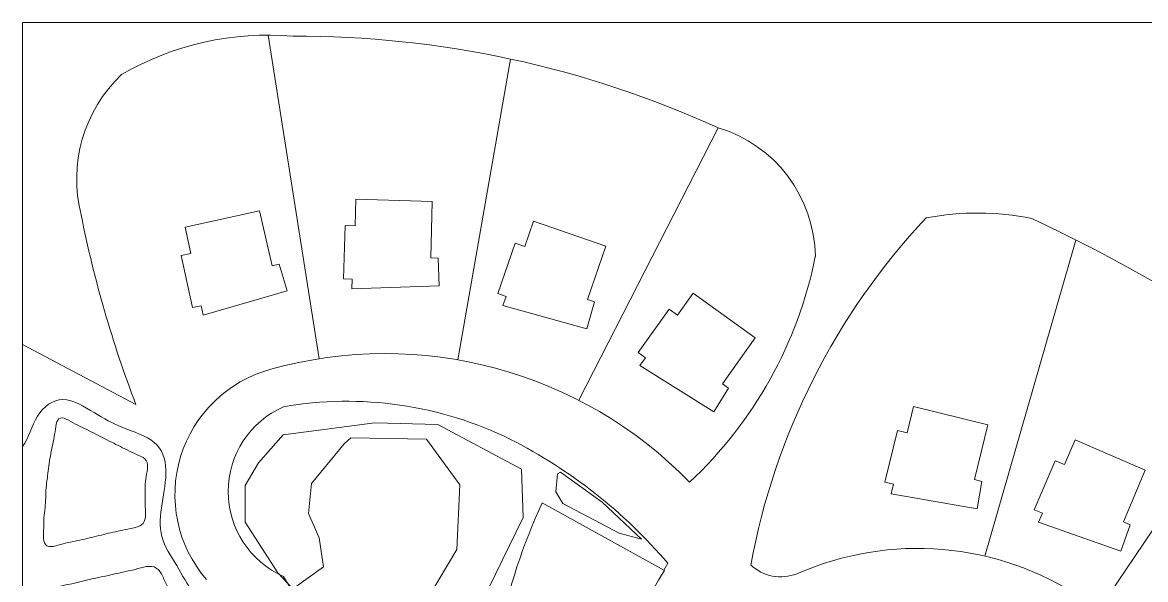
# Model space of a CAD drawing. Header units: inches. Extents: x 36 to 189, y -75 to 56.
# Drawn here: x 91.25 to 111.39, y 45.91 to 55.9 of the extents above; entities that cross this region are included whole.
import ezdxf

# ---------------------------------------------------------------- set-up
doc = ezdxf.new("R2010")
doc.units = ezdxf.units.IN
for name, color, linetype, lineweight in [('01_ORIGINAL_CAD', 7, 'Continuous', 20), ('02_APPROVED_PDF_OUTLINES', 7, 'Continuous', 15), ('10_EXTENSION_MASSES', 7, 'Continuous', 15), ('15_NEIGHBOURHOOD_CIRCULATION', 7, 'Continuous', 13)]:
    doc.layers.add(name, color=color, linetype=linetype, lineweight=lineweight)

# ---------------------------------------------------------------- blocks, each defined once
blk = doc.blocks.new('OPTION_02_TURTLE')
at = {"layer": '01_ORIGINAL_CAD'}
for p, q in [((36.248, 17.906), (36.248, 55.9)), ((36.248, 55.9), (71.442, 55.9))]:
    blk.add_line(p, q, dxfattribs=at)
for points in [[(40.658, 55.675), (41.569, 49.871)], [(45, 55.245), (44.06, 49.85)], [(48.726, 54.013), (46.225, 49.126)], [(55.143, 52), (53.51, 46.333)], [(38.284, 49.049), (36.248, 50.129)], [(55.552, 45.371), (58.647, 49.945)]]:
    blk.add_lwpolyline(points, dxfattribs=at)
for points in [[(43.572, 51.68), (43.598, 52.69), (42.23, 52.734), (42.214, 52.252), (42.035, 52.258), (42.004, 51.303), (42.163, 51.298), (42.158, 51.123), (43.721, 51.177), (43.704, 51.675)], [(40.725, 51.537), (40.502, 52.523), (39.164, 52.23), (39.268, 51.758), (39.093, 51.72), (39.298, 50.787), (39.453, 50.821), (39.491, 50.65), (40.993, 51.087), (40.853, 51.565)], [(46.381, 50.933), (46.709, 51.889), (45.415, 52.34), (45.257, 51.885), (45.088, 51.944), (44.773, 51.041), (44.923, 50.989), (44.866, 50.824), (46.374, 50.409), (46.506, 50.889)], [(48.804, 49.422), (49.389, 50.246), (48.277, 51.045), (47.995, 50.654), (47.85, 50.758), (47.292, 49.982), (47.421, 49.889), (47.319, 49.747), (48.648, 48.921), (48.911, 49.345)], [(53.327, 47.704), (53.561, 48.687), (52.231, 49.012), (52.116, 48.544), (51.942, 48.586), (51.715, 47.658), (51.87, 47.62), (51.829, 47.45), (53.37, 47.181), (53.455, 47.672)], [(55.995, 46.944), (56.387, 47.876), (55.128, 48.415), (54.938, 47.972), (54.774, 48.042), (54.397, 47.164), (54.544, 47.101), (54.475, 46.94), (55.951, 46.422), (56.116, 46.892)]]:
    blk.add_lwpolyline(points, close=True, dxfattribs=at)
for points in [[(44.283, 37.084, 0.090917), (40.931, 45.968, -0.652582), (40.931, 49.011, -0.158741), (45.004, 48.425, -0.098355), (47.824, 46.203), (47.755, 46.078)], [(47.087, 44.63, -0.062406), (47.763, 46.073), (45.572, 47.29, 0.058367), (44.801, 44.944, 0.058367)], [(50.14, 46.014, -0.546754), (57.65, 41.045, 0.171391), (58.184, 40.351, 0.171391)]]:
    blk.add_lwpolyline(points, format="xyb", dxfattribs=at)
for centre, radius, start, end in [((40.658, 50.423), 5.252, 85.2142, 120.0956), ((41.139, 37.317), 18.339, 65.5622, 90.1344), ((39.813, 53.089), 2.593, 133.6015, 194.2753), ((48.026, 51.672), 2.444, 0.7167, 73.3418), ((57.911, 56.571), 21.019, 191.3089, 200.9684), ((61.436, 43.951), 12.326, 136.7478, 169.6154), ((53.373, 47.535), 4.948, 78.6004, 100.6499), ((40.939, 23.771), 31.601, 47.0054, 64.8874), ((43.034, 53.196), 7.583, 313.0815, 348.6437), ((42.751, 42.34), 7.624, 44.2289, 105.6047), ((41.312, 47.434), 2.33, 105.2161, 220.7715), ((49.852, 46.755), 0.794, 227.0981, 291.2465)]:
    blk.add_arc(centre, radius, start, end, dxfattribs=at)
at = {"layer": '02_APPROVED_PDF_OUTLINES'}
for points in [[(42.567, 48.72), (43.696, 48.695), (45.202, 47.89), (45.23, 47.026), (44.366, 45.263), (44.273, 45.236), (43.537, 45.611), (44.04, 46.452), (44.091, 47.609), (43.496, 48.428), (42.137, 48.455), (42.02, 48.343), (41.433, 47.637), (41.381, 47.094), (41.568, 46.662), (41.648, 46.137), (41.1, 45.743), (40.829, 46.03), (40.243, 46.942), (40.242, 47.6), (40.48, 48.003), (40.922, 48.505)], [(45.901, 47.837), (46.645, 47.301), (47.354, 46.634), (46.951, 46.741), (45.941, 47.277), (45.817, 47.483), (45.843, 47.81)]]:
    blk.add_lwpolyline(points, close=True, dxfattribs=at)
at = {"layer": '10_EXTENSION_MASSES'}
for points in [[(36.686, 46.516), (36.648, 46.538), (36.632, 46.59), (36.627, 46.649), (36.621, 46.709), (36.627, 46.775), (36.629, 46.838), (36.631, 46.901), (36.63, 46.961), (36.634, 47.02), (36.638, 47.079), (36.646, 47.137), (36.653, 47.196), (36.659, 47.255), (36.664, 47.314), (36.666, 47.374), (36.668, 47.434), (36.668, 47.495), (36.672, 47.554), (36.676, 47.614), (36.686, 47.672), (36.694, 47.73), (36.702, 47.789), (36.709, 47.848), (36.717, 47.906), (36.724, 47.965), (36.732, 48.024), (36.741, 48.082), (36.75, 48.14), (36.761, 48.198), (36.772, 48.255), (36.784, 48.312), (36.797, 48.369), (36.808, 48.426), (36.82, 48.484), (36.83, 48.543), (36.839, 48.606), (36.848, 48.668), (36.857, 48.733), (36.881, 48.771), (36.906, 48.808), (36.946, 48.818), (36.996, 48.804), (37.045, 48.791), (37.103, 48.755), (37.159, 48.724), (37.215, 48.692), (37.269, 48.665), (37.323, 48.639), (37.376, 48.612), (37.429, 48.587), (37.482, 48.56), (37.535, 48.533), (37.589, 48.506), (37.642, 48.478), (37.696, 48.451), (37.749, 48.423), (37.803, 48.396), (37.857, 48.369), (37.911, 48.343), (37.964, 48.316), (38.017, 48.289), (38.07, 48.262), (38.124, 48.235), (38.178, 48.209), (38.234, 48.182), (38.291, 48.157), (38.348, 48.133), (38.406, 48.109), (38.443, 48.074), (38.479, 48.038), (38.494, 47.991), (38.493, 47.936), (38.492, 47.881), (38.476, 47.819), (38.466, 47.759), (38.455, 47.698), (38.449, 47.639), (38.447, 47.579), (38.445, 47.52), (38.446, 47.459), (38.447, 47.399), (38.448, 47.339), (38.447, 47.279), (38.45, 47.216), (38.453, 47.154), (38.459, 47.089), (38.452, 47.031), (38.444, 46.974), (38.424, 46.924), (38.384, 46.893), (38.344, 46.861), (38.283, 46.848), (38.224, 46.836), (38.164, 46.823), (38.105, 46.811), (38.048, 46.798), (37.99, 46.786), (37.933, 46.773), (37.877, 46.761), (37.82, 46.748), (37.763, 46.735), (37.706, 46.721), (37.649, 46.707), (37.592, 46.692), (37.535, 46.678), (37.478, 46.664), (37.421, 46.651), (37.364, 46.638), (37.306, 46.625), (37.249, 46.613), (37.192, 46.601), (37.135, 46.589), (37.079, 46.578), (37.021, 46.563), (36.963, 46.548), (36.903, 46.53), (36.844, 46.516), (36.784, 46.503), (36.724, 46.494), (36.686, 46.516)], [(36.743, 45.697), (36.776, 45.744), (36.839, 45.771), (36.904, 45.79), (36.97, 45.808), (37.039, 45.817), (37.105, 45.831), (37.172, 45.844), (37.235, 45.861), (37.299, 45.877), (37.363, 45.893), (37.427, 45.908), (37.492, 45.922), (37.557, 45.937), (37.622, 45.95), (37.687, 45.965), (37.752, 45.979), (37.817, 45.993), (37.881, 46.008), (37.946, 46.022), (38.011, 46.036), (38.075, 46.05), (38.14, 46.064), (38.204, 46.078), (38.27, 46.095), (38.335, 46.113), (38.402, 46.134), (38.468, 46.143), (38.534, 46.152), (38.599, 46.15), (38.648, 46.119), (38.698, 46.088), (38.733, 46.028), (38.764, 45.966), (38.795, 45.904), (38.821, 45.838), (38.853, 45.778), (38.885, 45.717), (38.922, 45.661), (38.959, 45.606), (38.997, 45.55), (39.034, 45.494), (39.072, 45.439), (39.11, 45.384), (39.149, 45.33), (39.191, 45.278), (39.233, 45.225), (39.279, 45.174), (39.327, 45.12), (39.374, 45.066), (39.422, 45.009), (39.435, 44.955), (39.447, 44.902), (39.423, 44.851), (39.375, 44.813), (39.327, 44.774), (39.255, 44.747), (39.188, 44.722), (39.121, 44.696), (39.059, 44.671), (38.998, 44.644), (38.937, 44.616), (38.877, 44.586), (38.817, 44.556), (38.757, 44.526), (38.696, 44.495), (38.635, 44.464), (38.575, 44.433), (38.514, 44.403), (38.453, 44.372), (38.392, 44.342), (38.332, 44.311), (38.272, 44.281), (38.211, 44.251), (38.15, 44.221), (38.089, 44.193), (38.027, 44.165), (37.965, 44.14), (37.903, 44.112), (37.842, 44.085), (37.781, 44.055), (37.72, 44.025), (37.659, 43.995), (37.598, 43.964), (37.537, 43.931), (37.476, 43.898), (37.415, 43.864), (37.351, 43.848), (37.288, 43.832), (37.222, 43.834), (37.161, 43.856), (37.099, 43.877), (37.042, 43.919), (36.988, 43.963), (36.935, 44.008), (36.886, 44.056), (36.854, 44.112), (36.822, 44.168), (36.806, 44.231), (36.8, 44.298), (36.793, 44.365), (36.795, 44.434), (36.791, 44.502), (36.787, 44.57), (36.777, 44.636), (36.772, 44.703), (36.767, 44.77), (36.766, 44.838), (36.761, 44.906), (36.756, 44.973), (36.747, 45.039), (36.742, 45.106), (36.737, 45.173), (36.736, 45.24), (36.73, 45.309), (36.724, 45.377), (36.713, 45.447), (36.71, 45.515), (36.707, 45.583), (36.71, 45.65), (36.743, 45.697)]]:
    blk.add_open_spline(points, degree=3, knots=[0, 0, 0, 0, 0.025, 0.025, 0.025, 0.05, 0.05, 0.05, 0.075, 0.075, 0.075, 0.1, 0.1, 0.1, 0.125, 0.125, 0.125, 0.15, 0.15, 0.15, 0.175, 0.175, 0.175, 0.2, 0.2, 0.2, 0.225, 0.225, 0.225, 0.25, 0.25, 0.25, 0.275, 0.275, 0.275, 0.3, 0.3, 0.3, 0.325, 0.325, 0.325, 0.35, 0.35, 0.35, 0.375, 0.375, 0.375, 0.4, 0.4, 0.4, 0.425, 0.425, 0.425, 0.45, 0.45, 0.45, 0.475, 0.475, 0.475, 0.5, 0.5, 0.5, 0.525, 0.525, 0.525, 0.55, 0.55, 0.55, 0.575, 0.575, 0.575, 0.6, 0.6, 0.6, 0.625, 0.625, 0.625, 0.65, 0.65, 0.65, 0.675, 0.675, 0.675, 0.7, 0.7, 0.7, 0.725, 0.725, 0.725, 0.75, 0.75, 0.75, 0.775, 0.775, 0.775, 0.8, 0.8, 0.8, 0.825, 0.825, 0.825, 0.85, 0.85, 0.85, 0.875, 0.875, 0.875, 0.9, 0.9, 0.9, 0.925, 0.925, 0.925, 0.95, 0.95, 0.95, 0.975, 0.975, 0.975, 1, 1, 1, 1], dxfattribs=at)
at = {"layer": '15_NEIGHBOURHOOD_CIRCULATION'}
blk.add_open_spline([(36.248, 48.299), (36.363, 48.451), (36.412, 48.669), (36.519, 48.841), (36.625, 49.013), (36.79, 49.138), (36.973, 49.138), (37.156, 49.138), (37.358, 49.011), (37.534, 48.905), (37.709, 48.799), (37.858, 48.713), (38.048, 48.637), (38.237, 48.561), (38.467, 48.494), (38.611, 48.371), (38.755, 48.249), (38.814, 48.071), (38.821, 47.88), (38.828, 47.688), (38.783, 47.482), (38.751, 47.276), (38.719, 47.071), (38.701, 46.865), (38.749, 46.681), (38.797, 46.497), (38.912, 46.335), (39.014, 46.164), (39.117, 45.993), (39.207, 45.813), (39.327, 45.654), (39.447, 45.494), (39.597, 45.354), (39.689, 45.177), (39.781, 45), (39.814, 44.786), (39.962, 44.677), (40.11, 44.567), (40.372, 44.563), (40.52, 44.454)], degree=3, knots=[0, 0, 0, 0, 0.076923, 0.076923, 0.076923, 0.153846, 0.153846, 0.153846, 0.230769, 0.230769, 0.230769, 0.307692, 0.307692, 0.307692, 0.384615, 0.384615, 0.384615, 0.461538, 0.461538, 0.461538, 0.538462, 0.538462, 0.538462, 0.615385, 0.615385, 0.615385, 0.692308, 0.692308, 0.692308, 0.769231, 0.769231, 0.769231, 0.846154, 0.846154, 0.846154, 0.923077, 0.923077, 0.923077, 1, 1, 1, 1], dxfattribs=at)

msp = doc.modelspace()

# ---------------------------------------------------------------- block references
msp.add_blockref('OPTION_02_TURTLE', (55, 0))

doc.saveas('drawing.dxf')
